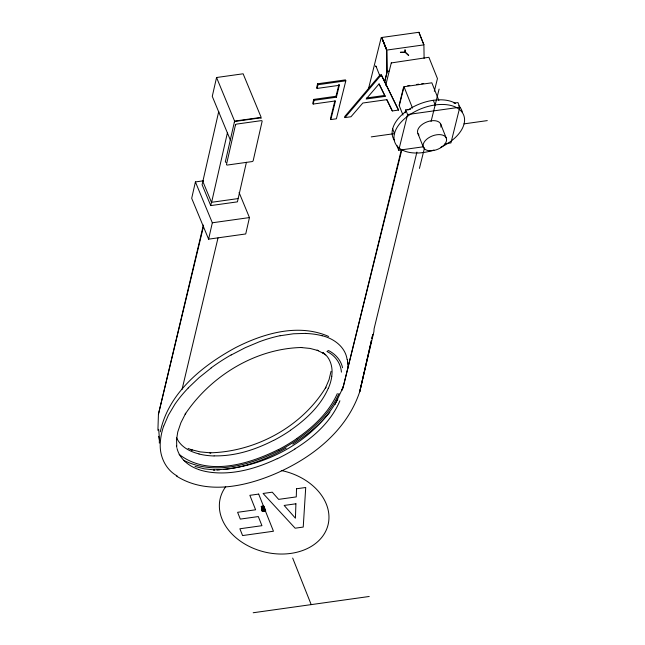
<?xml version="1.0" encoding="UTF-8"?>
<svg xmlns="http://www.w3.org/2000/svg" width="645" height="645" viewBox="0 0 645 645"><rect width="100%" height="100%" fill="white"/><g stroke="black" fill="none" stroke-linecap="round" stroke-linejoin="round"><path stroke-width="0.97" d="M159.323 443.115L159.42 438.253M331.74 376.269C332.973 368.206 330.941 359.233 324.548 353.758M331.038 371.335L329.055 379.631L325.338 388.306L325.935 387.185C302.118 426.676 255.573 451.863 209.754 452.822L210.859 452.863L200.273 451.895L190.88 449.581L192.194 450.065L188.082 448.436M160.307 431.836C168.45 392.95 202.224 365.747 235.481 347.695C263.491 333.36 298.377 323.097 328.66 336.472M226.064 162.322A1.234 0.75 -22.5 0 1 225.379 161.653L234.595 121.099L261.161 117.374L243.117 73.788L216.551 77.513L212.269 96.363L230.313 139.941M203.538 180.785L195.411 181.922L191.694 198.305L208.601 239.166L245.729 233.958L249.454 217.575L239.077 192.5M210.738 205.594L211.479 202.312L202.836 181.43L202.095 184.704L210.738 205.594L237.425 201.853L238.166 198.571L211.479 202.312M208.601 239.166L212.326 222.783L195.411 181.922M246.406 162.298L238.263 198.16L237.795 198.329M371.439 340.463L359.934 391.055C347.099 430.594 312.236 457.789 275.31 473.753C244.826 486.806 206.061 495.038 176.287 475.929M371.431 340.431L359.668 391.862L373.898 331.691L374.092 328.789L416.912 152.091M182.075 389.338L218.01 237.924M158.485 414.098L203.393 225.057M203.393 226.758L158.436 414.219L157.904 430.336M401.843 149.745L342.955 387.863L343.39 386.524L341.56 390.668L343.221 387.048L401.359 149.777M391.281 62.928L428.893 57.292L437.447 78.585L434.303 91.292M336.013 96.282L313.728 99.403L312.809 103.127L313.18 104.055L335.464 100.934L330.837 119.567L336.392 118.793L345.809 80.819L345.438 79.883L317.606 83.785L316.687 87.502L317.058 88.438L339.334 85.309L338.964 84.382L336.013 96.282L336.384 97.21L314.099 100.338L313.18 104.055M317.058 88.438L317.977 84.721L317.606 83.785M334.86 100.934L330.466 118.64L330.837 119.567M336.384 97.21L339.334 85.309M368.335 89.413L381.122 37.87M385.726 85.301L391.297 62.847M399.094 105.296L403.577 87.212M438.882 100.507L431.844 82.818L404.004 86.728L399.279 105.764L402.98 115.068M405.02 112.786L405.737 109.892L410.663 109.207M423.362 146.786L398.739 150.237L407.592 114.552L405.737 109.892M419.435 168.401L424.571 147.681M431.078 121.462L439.108 89.091M454.007 103.127L457.95 102.571L459.804 107.231L450.944 142.916L445.034 143.746M163.701 426.143L168.361 415.243L174.916 404.222A97.492 53.559 -31.3 0 1 188.259 387.992M386.411 50.133L424.096 44.844M334.924 404.617L343.221 387.048M339.915 400.795C331.143 421.62 313.704 437.262 294.846 448.968M328.168 388.58C320.428 406.036 305.98 419.484 290.532 430.199M337.303 393.603C328.942 412.453 313.349 426.99 296.668 438.576M338.996 393.49C330.474 412.727 314.575 427.571 297.563 439.39M227.492 132.467L211.689 201.99M337.166 400.368L337.754 399.239C313.51 442.551 262.313 468.778 213.463 469.866L214.592 469.907L204.255 468.834L195 466.464M423.918 45.602L424.104 58.364M387.016 71.385L388.983 71.095M329.918 412.219C319.541 424.934 306.585 435.31 292.806 444.115M379.961 75.046L344.632 116.656L345.002 117.584L350.993 116.745L362.829 103.023L386.766 99.669L392.321 110.948L398.513 110.077L381.316 74.852L379.961 75.046L380.332 75.973L345.002 117.584M188.187 387.968L199.079 377.639L211.238 367.94M286.227 448.073C266.966 459.047 245.785 467.278 223.605 469.512M231.184 355L245.148 347.736L259.298 341.786A96.927 51.148 -31.4 0 1 280.18 335.682M273.553 440.374C255.251 449.823 234.917 456.338 214.14 455.862M278.366 449.565C248.906 464.271 207.9 476.703 179.165 454.411M278.898 450.605C250.316 465.093 214.003 475.663 183.688 460.304M277.229 458.651C257.234 468.157 235.022 474.712 212.697 472.527A94.541 52.995 -28.6 0 1 198.652 469.56M280.156 335.755L293.394 333.779L305.786 333.392M381.284 37.555L419.04 32.258M317.977 84.721L345.809 80.819M380.332 75.973L381.687 75.779L398.513 110.077M407.793 85.704L409.785 85.422M416.743 84.447L418.734 84.173M421.717 83.753L423.709 83.471M366.723 97.959L384.767 95.428L385.138 96.355L366.142 99.024L379.026 83.947L385.138 96.355M407.592 114.552L459.804 107.231M371.262 136.877L394.538 133.612L392.684 128.96M464.013 123.872L487.281 120.607M212.326 222.783L249.454 217.575M261.418 507.091L264.031 506.728M261.701 507.792L264.313 507.43M261.975 508.494L264.587 508.123M264.869 508.824L261.386 509.308L262.217 511.404L265.7 510.921L263.757 506.027L261.144 506.398L263.087 511.283M261.66 510.01L265.143 509.518M261.943 510.711L265.426 510.219M253.187 612.75L369.214 596.48M216.986 469.963L219.824 469.77M219.034 112.037L218.566 112.206L202.933 181.019L203.231 181.559M199.039 453.919C190.146 451.71 180.906 447.058 176.875 438.35M322.194 335.714C333.86 338.544 345.422 346.986 347.107 359.588M198.7 469.504C188.832 466.238 179.673 458.909 177.028 448.477M177.246 476.01C165.185 469.391 158.993 455.217 160.387 441.793A113.552 63.339 -30.5 0 1 163.62 426.16M325.588 354.96L322.75 352.791L324.04 353.678L317.122 350.203L318.525 350.695L310.116 348.437L300.514 347.47L301.755 347.494C255.38 348.485 210.673 376.019 185.188 414.171L185.712 413.235L180.906 422.709L177.754 431.981L176.577 439.447L176.738 446.138M323.201 352.613L324.274 353.605M176.464 437.447L176.778 438.019M379.099 83.898L384.767 95.428M386.823 99.604L392.321 110.948M216.551 77.513L234.595 121.099M433.327 100.298L435.173 104.95A37.015 21.599 -21.7 0 1 464.384 122.381L463.642 125.364A37.015 21.599 -21.7 0 1 440.866 147.245M440.575 123.824L446.13 137.788M404.004 86.728L412.518 108.134M417.96 133.644L423.515 147.6M381.316 74.852L381.687 75.779M376.091 66.435A0.959 0.564 -21.7 0 0 376.358 66.661A0.959 0.718 13.9 0 1 375.382 66.258A1.556 0.484 82 0 1 376.091 66.435L379.8 75.755M396.885 145.585L398.739 150.237M313.728 99.403L314.099 100.338M292.677 558.07L311.196 604.615M262.886 506.156L264.829 511.042M262.015 506.277L263.958 511.163M342.568 367.714C340.923 360.103 335.327 353.903 328.434 350.517L326.967 351.509C334.965 355.29 340.826 363.208 341.415 372.125M158.565 436.318L159.557 440.608M176.44 445.639L176.835 447.533M347.341 359.418L348.227 367.827M159.428 438.447L158.686 429.336M347.526 362.119L347.591 363.893M305.722 333.481A111.206 57.558 -30.6 0 1 322.137 335.779M214.076 455.967A92.017 51.624 -28.5 0 1 198.966 453.999M290.613 430.263A89.663 48.069 -27.5 0 1 273.601 440.462M331.804 376.245A92.251 47.367 -28.6 0 1 328.273 388.564M294.926 449.049A98.758 53.1 -27.6 0 1 277.269 458.756M211.157 367.868A112.206 60.541 -31.5 0 1 231.136 354.903M296.748 438.64A96.742 51.882 -27.6 0 1 278.414 449.654M297.651 439.463A98.693 52.93 -27.7 0 1 278.946 450.702M260.999 118.583A1.234 0.75 -22.5 0 0 260.032 117.93L235.667 121.349A1.234 0.75 -22.5 0 0 234.32 122.324M418.968 134.95A12.336 7.2 -21.7 0 1 427.296 121.784A12.336 7.2 -21.7 0 1 440.874 127.105M281.301 470.511A55.518 41.594 13.9 0 1 327.265 527.521A55.518 41.594 13.9 0 1 254.436 548.758A55.518 41.594 13.9 0 1 225.718 486.725M435.173 104.95A37.015 21.599 -21.7 0 0 394.901 132.12L394.168 135.111A37.015 21.599 -21.7 0 0 433.972 150.011M394.329 140.215A37.015 21.599 -21.7 0 1 392.313 130.451L393.055 127.468A37.015 21.599 -21.7 0 1 405.737 111.617M407.898 110.085A37.015 21.599 -21.7 0 1 455.547 103.402M458.716 105.812A37.015 21.599 -21.7 0 1 462.344 112.093M296.531 488.781L296.273 496.9L278.632 499.375L272.271 492.183L263.079 493.465L295.144 528.199L303.231 527.062L305.722 487.491L296.531 488.781M295.91 503.793L295.426 518.193L284.147 505.446L295.91 503.793M405.342 52.221L408.696 55.478L405.181 52.245L400.392 52.301L405.181 52.245L405.012 49.746L405.342 52.221M235.441 125.049L226.508 164.378A1.234 0.75 -22.5 0 0 227.483 165.031L251.848 161.613A1.234 0.75 -22.5 0 0 253.195 160.637L262.128 121.308A1.234 0.75 -22.5 0 0 261.152 120.655L236.788 124.074A1.234 0.75 -22.5 0 0 235.441 125.049M372.762 334.626L371.883 338.52L372.762 334.61M387.008 72.313L384.46 82.512L387.008 72.313M386.573 49.746L381.735 37.652L386.557 49.77M386.605 49.681L381.816 37.676L386.597 49.697M258.685 494.086L249.865 495.32L255.614 509.784L237.602 512.307L240.303 519.096L258.314 516.572L261.943 525.683L239.884 528.779L242.593 535.568L273.464 531.23L258.685 494.086M423.789 44.553L418.968 32.427L423.765 44.529M386.758 50.762L386.968 71.474L386.758 50.762M429.522 150.753A12.336 7.2 -21.7 0 0 446.574 139.344A12.336 7.2 -21.7 0 0 428.377 137.99A12.336 7.2 -21.7 0 0 429.522 150.753"/></g></svg>
